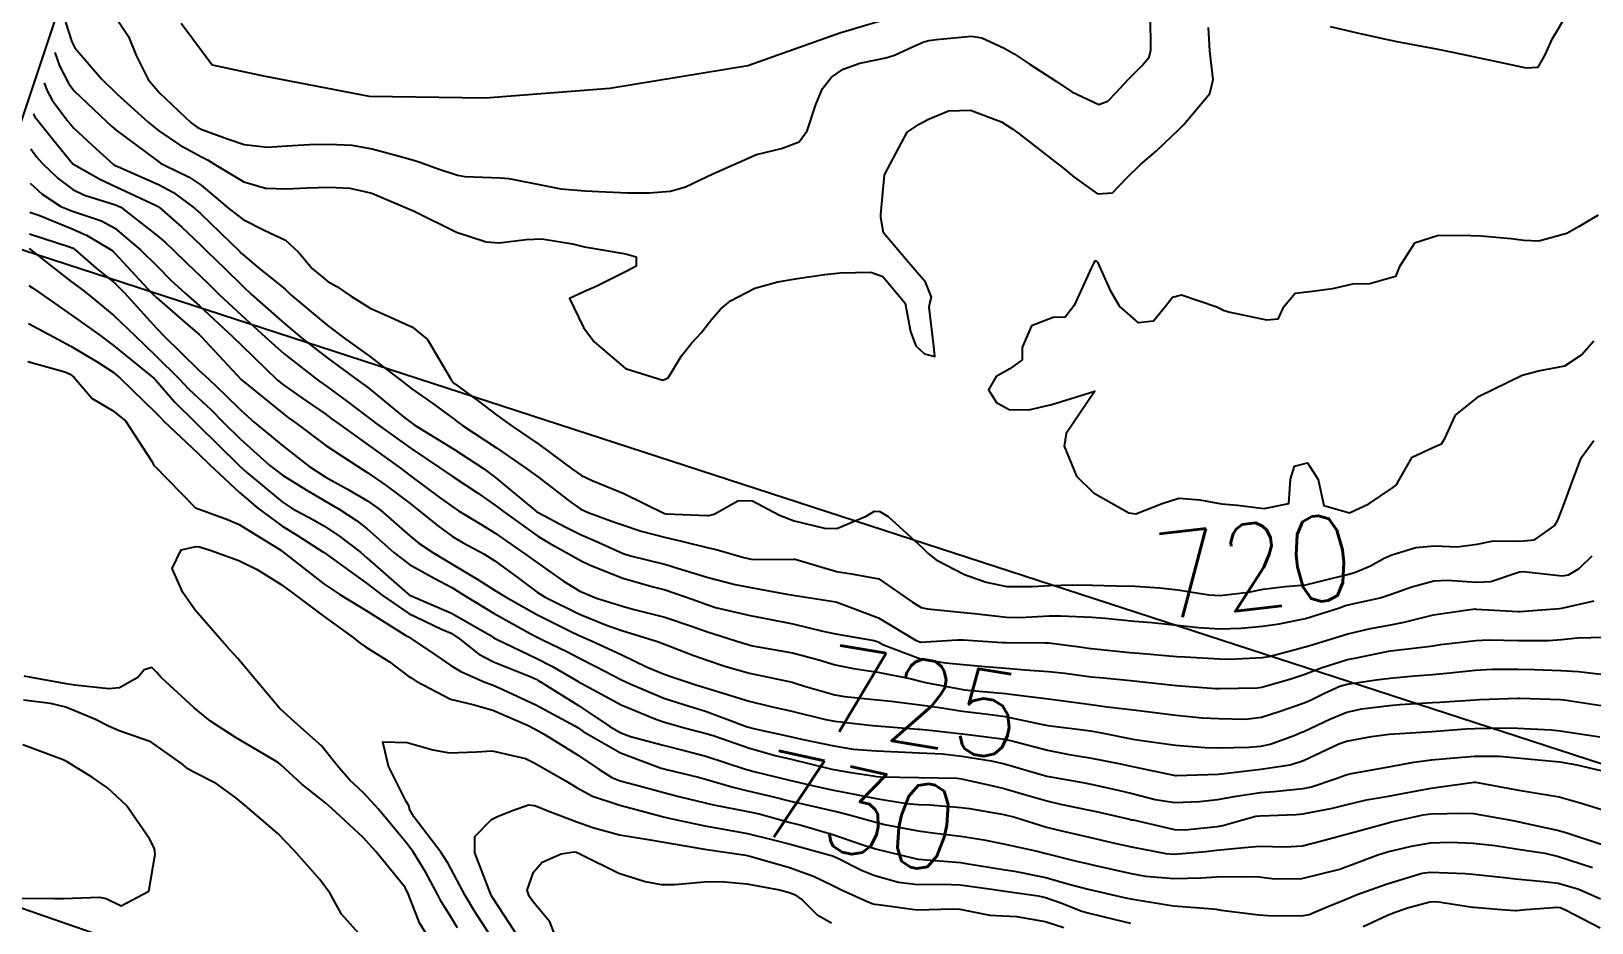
# Model space of a CAD drawing. Header units: metres. Extents: x 318500 to 325275, y 7408834 to 7428799.
# Drawn here: x 319986.2 to 320059.3, y 7414100.1 to 7414141.9 of the extents above; entities that cross this region are included whole.
import ezdxf
from ezdxf.enums import TextEntityAlignment as Align

# ---------------------------------------------------------------- set-up
doc = ezdxf.new("R2010")
doc.units = ezdxf.units.M
doc.header["$MEASUREMENT"] = 0
doc.linetypes.add('CONTINUO', pattern=[0])
for name, color, linetype in [('Area', 45, 'Continuous'), ('Cotas', 45, 'Continuous'), ('Curvas de Nivel 1m', 11, 'Continuous'), ('Curvas de Nivel 5m', 15, 'Continuous'), ('Hidrografia', 140, 'Continuous'), ('TEXTO', 45, 'Continuous'), ('Vias Secundárias', 230, 'Continuous')]:
    doc.layers.add(name, color=color, linetype=linetype)
doc.styles.add('Style-STANDARD', font='STANDARD.shx')

msp = doc.modelspace()

# ---------------------------------------------------------------- linework, layer by layer
at = {"layer": 'Area'}
msp.add_lwpolyline([(319985.634, 7414137.263), (319987.601, 7414143.16), (319988.574, 7414145.329), (319993.475, 7414162.437), (319996.646, 7414170.615), (319997.5, 7414173.434), (319998.367, 7414177.004), (320000.104, 7414182.432), (320000.922, 7414186.135), (320001.269, 7414188.563), (320002.923, 7414194.397), (320004.254, 7414198.055), (320005.618, 7414203.393), (320007.281, 7414208.82), (320007.573, 7414210.53), (320008.229, 7414212.103), (320009.087, 7414214.816), (320014.487, 7414232.705)], dxfattribs=at)
at = {"layer": 'Curvas de Nivel 1m', "flags": 128}
for points, elevation in [([(319987.81, 7414142.28), (319988.111, 7414141.353), (319988.252, 7414141.08), (319989.505, 7414139.621), (319990.22, 7414138.913), (319991.693, 7414137.595), (319992.196, 7414137.192), (319993.151, 7414136.537), (319994.184, 7414135.975), (319994.462, 7414135.835), (319994.924, 7414135.549), (319996.169, 7414134.795), (319997.181, 7414134.504), (319998.165, 7414134.478), (319999.141, 7414134.52), (320000.166, 7414134.545), (320001.131, 7414134.5), (320002.162, 7414134.261), (320004.15, 7414133.43), (320006.136, 7414132.438), (320007.525, 7414131.984), (320008.129, 7414131.94), (320009.395, 7414132.093), (320010.132, 7414132.127), (320011.566, 7414131.891), (320012.127, 7414131.762), (320013.975, 7414131.439), (320014.122, 7414131.419), (320014.557, 7414131.286), (320014.555, 7414130.846), (320014.113, 7414130.613), (320012.703, 7414129.908), (320012.103, 7414129.644), (320011.432, 7414129.33), (320012.08, 7414127.974), (320012.578, 7414127.312), (320014.051, 7414126.051), (320015.808, 7414125.508), (320016.045, 7414125.619), (320016.673, 7414126.649), (320017.167, 7414127.254), (320017.593, 7414127.732), (320018.087, 7414128.352), (320018.495, 7414128.833), (320018.964, 7414129.227), (320020.106, 7414129.823), (320021.185, 7414130.123), (320022.111, 7414130.273), (320023.395, 7414130.453), (320024.114, 7414130.532), (320025.539, 7414130.563), (320026.112, 7414130.366), (320027.148, 7414129.12), (320027.405, 7414127.792), (320027.649, 7414127.114), (320028.065, 7414126.745), (320028.542, 7414126.623), (320028.505, 7414127.103), (320028.282, 7414128.923), (320028.315, 7414129.107), (320028.393, 7414129.396), (320028.11, 7414130.106), (320027.232, 7414131.119), (320026.139, 7414132.416), (320026.009, 7414133.132), (320026.011, 7414133.273), (320026.18, 7414135.13), (320027.247, 7414137.12), (320027.812, 7414137.507), (320028.209, 7414137.721), (320029.189, 7414138.122), (320030.216, 7414138.148), (320031.664, 7414137.602), (320032.203, 7414137.262), (320032.49, 7414137.047), (320034.187, 7414135.737), (320034.589, 7414135.428), (320035.074, 7414135.017), (320036.168, 7414134.23), (320036.87, 7414134.289), (320037.543, 7414134.98), (320038.186, 7414135.609), (320038.912, 7414136.243), (320039.664, 7414136.955), (320039.947, 7414137.218), (320040.215, 7414137.478), (320041.434, 7414138.932), (320041.581, 7414139.588), (320041.423, 7414140.933), (320041.365, 7414142.027)], 719), ([(319990.267, 7414142.349), (319990.769, 7414141.605), (319991.131, 7414140.717), (319991.687, 7414139.595), (319992.221, 7414138.97), (319993.704, 7414137.567), (319993.987, 7414137.352), (319994.197, 7414137.25), (319995.45, 7414136.799), (319996.19, 7414136.546), (319997.279, 7414136.429), (319998.19, 7414136.481), (319999.241, 7414136.545), (320000.191, 7414136.566), (320001.235, 7414136.509), (320002.189, 7414136.348), (320003.682, 7414135.938), (320004.184, 7414135.796), (320004.468, 7414135.711), (320005.279, 7414135.414), (320006.176, 7414135.106), (320006.523, 7414135.047), (320008.174, 7414134.991), (320008.588, 7414134.952), (320010.169, 7414134.644), (320011.028, 7414134.476), (320012.166, 7414134.38), (320013.134, 7414134.337), (320014.165, 7414134.291), (320015.163, 7414134.282), (320016.166, 7414134.36), (320016.87, 7414134.559), (320018.179, 7414135.185), (320018.214, 7414135.205), (320018.287, 7414135.238), (320020.189, 7414136.079), (320021.36, 7414136.367), (320022.195, 7414136.671), (320022.568, 7414137.184), (320022.975, 7414138.422), (320023.279, 7414139.174), (320023.702, 7414139.704), (320024.244, 7414140.074), (320025.038, 7414140.358), (320026.252, 7414140.606), (320026.647, 7414140.733), (320027.502, 7414141.118), (320028.027, 7414141.348), (320028.263, 7414141.417), (320028.624, 7414141.465), (320030.265, 7414141.614), (320030.74, 7414141.548), (320031.797, 7414141.057), (320032.256, 7414140.791), (320032.967, 7414140.325), (320034.237, 7414139.492), (320034.957, 7414139.019), (320036.221, 7414138.414), (320036.644, 7414138.574), (320037.036, 7414138.988), (320037.614, 7414139.604), (320038.249, 7414140.225), (320038.583, 7414140.639), (320038.67, 7414140.966), (320038.65, 7414142.593)], 718), ([(320047.064, 7414142.072), (320048.274, 7414141.787), (320049.591, 7414141.499), (320050.268, 7414141.358), (320052.032, 7414141.023), (320052.263, 7414140.978), (320053.247, 7414140.775), (320054.257, 7414140.562), (320054.504, 7414140.509), (320056.251, 7414140.132), (320056.809, 7414140.167), (320057.123, 7414140.721), (320057.485, 7414141.505), (320058.198, 7414142.711)], 719), ([(319986.81, 7414139.43), (319986.934, 7414139.085), (319987.187, 7414138.628), (319987.93, 7414137.644), (319988.051, 7414137.495), (319988.197, 7414137.332), (319989.073, 7414136.511), (319990.06, 7414135.612), (319990.133, 7414135.565), (319990.179, 7414135.542), (319990.292, 7414135.495), (319992.166, 7414134.675), (319992.876, 7414134.295), (319993.867, 7414133.564), (319994.018, 7414133.432), (319994.146, 7414133.311), (319995.979, 7414131.532), (319996.052, 7414131.464), (319996.119, 7414131.398), (319996.844, 7414130.792), (319998.103, 7414129.779), (319998.238, 7414129.645), (319998.378, 7414129.506), (320000.079, 7414128.087), (320000.905, 7414127.467), (320002.058, 7414126.643), (320003.617, 7414125.434), (320004.037, 7414125.113), (320005.027, 7414124.413), (320006.023, 7414123.688), (320006.185, 7414123.561), (320006.423, 7414123.394), (320008.005, 7414122.338), (320009.433, 7414121.356), (320009.984, 7414120.95), (320011.487, 7414119.807), (320011.962, 7414119.476), (320012.301, 7414119.315), (320013.529, 7414118.869), (320013.954, 7414118.718), (320014.785, 7414118.449), (320015.949, 7414118.147), (320016.668, 7414117.98), (320017.944, 7414117.667), (320018.294, 7414117.585), (320019.594, 7414117.215), (320019.939, 7414117.13), (320020.027, 7414117.121), (320021.939, 7414117.135), (320022.004, 7414117.125), (320023.931, 7414116.546), (320024.642, 7414116.437), (320025.926, 7414116.217), (320027.502, 7414115.114), (320027.906, 7414114.866), (320028.208, 7414114.803), (320029.903, 7414114.64), (320030.391, 7414114.585), (320031.9, 7414114.415), (320032.542, 7414114.402), (320033.902, 7414114.473), (320034.454, 7414114.47), (320035.901, 7414114.409), (320036.526, 7414114.365), (320037.899, 7414114.231), (320038.704, 7414114.16), (320039.901, 7414114.039), (320040.893, 7414113.929), (320041.9, 7414113.873), (320042.896, 7414113.901), (320043.901, 7414113.995), (320044.677, 7414114.107), (320045.905, 7414114.348), (320047.509, 7414114.846), (320047.791, 7414114.963), (320047.912, 7414114.997), (320049.41, 7414115.326), (320049.92, 7414115.49), (320050.887, 7414115.839), (320051.93, 7414116.114), (320052.559, 7414116.152), (320053.929, 7414116.047), (320054.596, 7414116.084), (320055.937, 7414116.533), (320056.111, 7414116.555), (320057.935, 7414116.354), (320058.237, 7414116.404), (320058.73, 7414116.698), (320059.345, 7414117.294)], 721), ([(319986.31, 7414138), (319986.336, 7414137.933), (319986.384, 7414137.848), (319986.521, 7414137.665), (319987.268, 7414136.731), (319988.156, 7414135.64), (319989.454, 7414134.906), (319990.165, 7414134.582), (319992.04, 7414133.703), (319992.151, 7414133.65), (319992.191, 7414133.63), (319992.243, 7414133.589), (319993.249, 7414132.686), (319994.125, 7414131.865), (319994.441, 7414131.555), (319995.292, 7414130.722), (319996.104, 7414129.927), (319996.534, 7414129.526), (319998.08, 7414128.161), (319998.866, 7414127.498), (320000.056, 7414126.58), (320001.59, 7414125.457), (320001.85, 7414125.265), (320002.037, 7414125.12), (320003.656, 7414123.801), (320004.021, 7414123.514), (320004.068, 7414123.477), (320004.145, 7414123.428), (320006.003, 7414122.285), (320007.403, 7414121.379), (320007.984, 7414120.947), (320009.899, 7414119.351), (320009.96, 7414119.311), (320011.251, 7414118.629), (320011.95, 7414118.292), (320012.632, 7414117.995), (320013.941, 7414117.402), (320014.279, 7414117.287), (320015.934, 7414116.876), (320016.484, 7414116.709), (320017.925, 7414116.27), (320019.192, 7414115.95), (320019.919, 7414115.8), (320021.611, 7414115.497), (320021.914, 7414115.451), (320023.708, 7414115.163), (320023.91, 7414115.128), (320023.947, 7414115.122), (320025.899, 7414114.384), (320027.677, 7414113.318), (320027.882, 7414113.237), (320029.611, 7414113.357), (320029.884, 7414113.355), (320031.704, 7414113.231), (320031.883, 7414113.225), (320033.702, 7414113.213), (320033.883, 7414113.208), (320035.439, 7414113.007), (320035.834, 7414112.955), (320035.879, 7414112.946), (320037.673, 7414112.768), (320037.878, 7414112.749), (320038.121, 7414112.724), (320039.884, 7414112.581), (320040.276, 7414112.553), (320041.883, 7414112.457), (320042.346, 7414112.451), (320043.885, 7414112.528), (320044.192, 7414112.581), (320045.316, 7414112.876), (320045.772, 7414112.99), (320045.891, 7414113.019), (320046.111, 7414113.086), (320047.898, 7414113.636), (320048.959, 7414113.883), (320049.902, 7414114.051), (320050.526, 7414114.182), (320051.907, 7414114.517), (320053.514, 7414114.766), (320053.872, 7414114.8), (320053.911, 7414114.797), (320054.768, 7414114.747), (320055.858, 7414114.68), (320055.909, 7414114.678), (320055.96, 7414114.679), (320056.568, 7414114.723), (320057.805, 7414114.818), (320057.912, 7414114.833), (320059.429, 7414115.176)], 722), ([(319986.187, 7414136.35), (319986.48, 7414135.962), (319986.735, 7414135.662), (319987.467, 7414134.948), (319988.162, 7414134.44), (319988.707, 7414134.181), (319990.152, 7414133.73), (319990.405, 7414133.607), (319992.13, 7414132.272), (319992.496, 7414131.955), (319992.89, 7414131.578), (319993.517, 7414130.972), (319994.108, 7414130.406), (319994.543, 7414129.992), (319994.996, 7414129.547), (319996.085, 7414128.535), (319997.182, 7414127.519), (319998.059, 7414126.746), (319999.684, 7414125.485), (319999.895, 7414125.339), (320000.038, 7414125.237), (320001.054, 7414124.489), (320002.023, 7414123.748), (320002.413, 7414123.446), (320004.003, 7414122.317), (320005.358, 7414121.409), (320005.984, 7414120.993), (320007.126, 7414120.23), (320007.964, 7414119.651), (320008.341, 7414119.366), (320009.949, 7414118.206), (320010.484, 7414117.88), (320011.481, 7414117.327), (320011.936, 7414117.076), (320012.4, 7414116.846), (320013.924, 7414116.235), (320015.351, 7414115.843), (320015.916, 7414115.692), (320017.181, 7414115.251), (320017.906, 7414114.985), (320018.269, 7414114.871), (320019.899, 7414114.487), (320020.775, 7414114.323), (320021.894, 7414114.1), (320023.299, 7414113.759), (320023.887, 7414113.633), (320025.696, 7414113.32), (320025.882, 7414113.255), (320026.132, 7414113.127), (320027.873, 7414112.457), (320029.05, 7414112.271), (320029.871, 7414112.202), (320030.909, 7414112.103), (320031.87, 7414112.02), (320032.978, 7414111.93), (320033.868, 7414111.869), (320034.639, 7414111.79), (320035.866, 7414111.628), (320036.443, 7414111.569), (320037.865, 7414111.435), (320039.576, 7414111.239), (320039.864, 7414111.21), (320041.703, 7414111.081), (320041.862, 7414111.077), (320043.651, 7414111.105), (320043.864, 7414111.14), (320045.217, 7414111.529), (320045.873, 7414111.748), (320046.683, 7414112.053), (320047.884, 7414112.426), (320048.219, 7414112.501), (320049.723, 7414112.813), (320049.89, 7414112.837), (320051.648, 7414113.036), (320051.893, 7414113.075), (320052.242, 7414113.133), (320053.896, 7414113.33), (320054.49, 7414113.346), (320055.896, 7414113.325), (320057.287, 7414113.326), (320057.897, 7414113.373), (320058.653, 7414113.454), (320059.898, 7414113.477)], 723), ([(319986.166, 7414134.731), (319986.723, 7414134.226), (319987.594, 7414133.648), (319988.147, 7414133.421), (319989.501, 7414132.98), (319990.135, 7414132.63), (319991.347, 7414131.598), (319992.113, 7414130.846), (319992.741, 7414130.215), (319993.445, 7414129.57), (319994.091, 7414128.991), (319995.663, 7414127.536), (319996.064, 7414127.149), (319997.748, 7414125.513), (319998.038, 7414125.271), (319999.084, 7414124.547), (320000.024, 7414123.903), (320000.27, 7414123.724), (320000.616, 7414123.471), (320002.005, 7414122.472), (320003.447, 7414121.435), (320003.984, 7414121.04), (320005.383, 7414119.994), (320005.963, 7414119.578), (320006.232, 7414119.396), (320007.314, 7414118.74), (320007.95, 7414118.345), (320009.39, 7414117.355), (320009.934, 7414116.966), (320011.149, 7414116.104), (320011.915, 7414115.638), (320012.687, 7414115.308), (320013.905, 7414114.926), (320014.393, 7414114.794), (320015.897, 7414114.408), (320017.149, 7414113.993), (320017.887, 7414113.732), (320019.522, 7414113.215), (320019.797, 7414113.129), (320019.879, 7414113.106), (320020.008, 7414113.079), (320021.876, 7414112.75), (320023.114, 7414112.413), (320023.87, 7414112.184), (320024.733, 7414112.011), (320025.867, 7414111.845), (320027.449, 7414111.53), (320027.863, 7414111.415), (320028.114, 7414111.358), (320029.534, 7414111.085), (320029.859, 7414111.021), (320029.925, 7414111.013), (320031.857, 7414110.842), (320032.089, 7414110.815), (320033.853, 7414110.593), (320034.342, 7414110.533), (320035.85, 7414110.323), (320036.616, 7414110.221), (320037.847, 7414110.078), (320038.852, 7414109.953), (320039.843, 7414109.824), (320041.065, 7414109.708), (320041.841, 7414109.663), (320043.098, 7414109.644), (320043.843, 7414109.738), (320044.72, 7414110.008), (320045.853, 7414110.409), (320046.174, 7414110.546), (320046.806, 7414110.856), (320047.524, 7414111.186), (320047.867, 7414111.28), (320049.216, 7414111.474), (320049.871, 7414111.555), (320051.009, 7414111.663), (320051.874, 7414111.729), (320052.832, 7414111.819), (320053.878, 7414111.93), (320054.652, 7414111.975), (320055.879, 7414111.975), (320056.641, 7414111.96), (320057.878, 7414111.919), (320058.701, 7414111.874), (320059.876, 7414111.725)], 724), ([(320059.614, 7414133.233), (320058.732, 7414132.701), (320058.147, 7414132.375), (320056.841, 7414132.025), (320056.143, 7414132.058), (320055.541, 7414132.136), (320054.145, 7414132.249), (320053.651, 7414132.274), (320052.145, 7414132.291), (320051.014, 7414131.928), (320050.292, 7414130.808), (320050.256, 7414130.681), (320050.123, 7414130.362), (320048.918, 7414130.028), (320048.118, 7414130.011), (320047.179, 7414129.789), (320046.112, 7414129.647), (320045.418, 7414129.57), (320044.846, 7414128.883), (320044.611, 7414128.366), (320044.091, 7414128.32), (320042.318, 7414128.695), (320042.098, 7414128.764), (320041.756, 7414128.925), (320040.108, 7414129.486), (320039.682, 7414129.377), (320039.349, 7414128.958), (320038.783, 7414128.27), (320038.088, 7414128.194), (320037.195, 7414128.984), (320036.797, 7414129.68), (320036.196, 7414130.999), (320036.121, 7414131.08), (320036.044, 7414131.079), (320036, 7414131.002), (320035.868, 7414130.754), (320035.074, 7414129.015), (320034.655, 7414128.458), (320034.091, 7414128.441), (320033.076, 7414128.049), (320032.637, 7414127.044), (320032.641, 7414126.464), (320032.055, 7414126.037), (320031.418, 7414125.69), (320031.066, 7414125.065), (320031.435, 7414124.46), (320032.031, 7414124.142), (320032.954, 7414124.117), (320034.033, 7414124.366), (320036.04, 7414125), (320034.703, 7414123.02), (320034.609, 7414122.423), (320035.188, 7414121.012), (320035.978, 7414120.231), (320037.637, 7414119.303), (320037.964, 7414119.252), (320039.2, 7414119.736), (320039.98, 7414119.984), (320040.957, 7414119.912), (320041.978, 7414119.72), (320042.72, 7414119.652), (320043.976, 7414119.506), (320045.126, 7414119.731), (320045.209, 7414120.878), (320045.393, 7414121.482), (320046.002, 7414121.643), (320046.503, 7414120.862), (320046.77, 7414119.651), (320047.975, 7414119.308), (320048.879, 7414119.727), (320049.987, 7414120.464), (320050.18, 7414120.616), (320050.286, 7414120.807), (320050.906, 7414121.902), (320052.015, 7414122.425), (320052.275, 7414122.528), (320052.436, 7414122.784), (320052.941, 7414123.872), (320054.05, 7414124.76), (320056.06, 7414125.748), (320056.833, 7414125.952), (320058.065, 7414126.184), (320058.844, 7414126.698), (320059.414, 7414127.356)], 719), ([(319986.131, 7414132.372), (319988.005, 7414131.759), (319988.121, 7414131.71), (319988.172, 7414131.69), (319988.246, 7414131.638), (319989.248, 7414130.759), (319990.105, 7414130.07), (319990.587, 7414129.605), (319992.075, 7414127.947), (319992.427, 7414127.585), (319994.047, 7414126.003), (319994.528, 7414125.553), (319995.309, 7414124.817), (319996.026, 7414124.11), (319996.671, 7414123.523), (319998.004, 7414122.43), (319999.214, 7414121.492), (319999.983, 7414120.991), (320001.034, 7414120.404), (320001.966, 7414119.87), (320002.565, 7414119.444), (320003.948, 7414118.231), (320004.389, 7414117.868), (320005.074, 7414117.413), (320005.933, 7414116.904), (320007.128, 7414116.176), (320007.915, 7414115.687), (320008.427, 7414115.365), (320009.898, 7414114.537), (320011.452, 7414113.761), (320011.884, 7414113.563), (320012.455, 7414113.311), (320013.439, 7414112.86), (320013.874, 7414112.647), (320015.067, 7414112.079), (320015.865, 7414111.745), (320016.216, 7414111.617), (320017.345, 7414111.248), (320017.858, 7414111.091), (320018.068, 7414111.025), (320019.849, 7414110.481), (320020.8, 7414110.246), (320021.842, 7414110.018), (320023.358, 7414109.646), (320023.836, 7414109.546), (320025.623, 7414109.343), (320025.833, 7414109.329), (320027.766, 7414109.175), (320027.831, 7414109.17), (320028.457, 7414109.101), (320029.828, 7414108.952), (320029.969, 7414108.936), (320031.825, 7414108.695), (320032.274, 7414108.595), (320033.817, 7414108.187), (320034.841, 7414107.988), (320035.812, 7414107.828), (320037.244, 7414107.543), (320037.807, 7414107.428), (320039.741, 7414107.02), (320039.811, 7414107.007), (320039.868, 7414107.007), (320041.811, 7414107.067), (320041.973, 7414107.079), (320043.814, 7414107.296), (320045.192, 7414107.5), (320045.818, 7414107.701), (320047.466, 7414108.485), (320047.828, 7414108.614), (320049.003, 7414108.822), (320049.725, 7414108.918), (320049.832, 7414108.93), (320051.582, 7414109.045), (320051.834, 7414109.065), (320053.42, 7414109.182), (320053.837, 7414109.205), (320055.348, 7414109.227), (320055.837, 7414109.221), (320057.413, 7414109.138), (320057.836, 7414109.093), (320059.707, 7414108.806)], 726), ([(319986.12, 7414131.67), (319987.245, 7414130.787), (319988.105, 7414130.119), (319988.376, 7414129.909), (319988.749, 7414129.63), (319990.084, 7414128.543), (319991.072, 7414127.6), (319992.056, 7414126.653), (319993.145, 7414125.573), (319993.578, 7414125.109), (319994.031, 7414124.682), (319994.619, 7414124.144), (319995.207, 7414123.542), (319996.008, 7414122.746), (319997.39, 7414121.516), (319997.983, 7414121.062), (319999.092, 7414120.374), (319999.966, 7414119.867), (320000.638, 7414119.47), (320001.446, 7414118.949), (320001.951, 7414118.552), (320003.195, 7414117.437), (320003.932, 7414116.881), (320005.092, 7414116.243), (320005.916, 7414115.801), (320006.587, 7414115.39), (320007.898, 7414114.589), (320009.582, 7414113.655), (320009.882, 7414113.5), (320010.192, 7414113.345), (320011.334, 7414112.788), (320011.872, 7414112.507), (320012.661, 7414112.101), (320013.862, 7414111.484), (320014.265, 7414111.286), (320015.85, 7414110.621), (320016.781, 7414110.321), (320017.841, 7414110), (320019.757, 7414109.285), (320019.831, 7414109.26), (320020.051, 7414109.208), (320021.824, 7414108.814), (320022.297, 7414108.709), (320023.818, 7414108.388), (320024.725, 7414108.238), (320025.815, 7414108.149), (320026.83, 7414108.105), (320027.814, 7414108.068), (320028.897, 7414108.011), (320029.812, 7414107.91), (320031.184, 7414107.685), (320031.807, 7414107.548), (320033.577, 7414107.032), (320033.799, 7414106.975), (320035.473, 7414106.681), (320035.796, 7414106.618), (320037.135, 7414106.321), (320037.792, 7414106.162), (320038.874, 7414105.874), (320039.792, 7414105.743), (320040.949, 7414105.776), (320041.794, 7414105.882), (320042.666, 7414106.038), (320043.8, 7414106.201), (320044.431, 7414106.254), (320045.803, 7414106.393), (320046.195, 7414106.473), (320047.302, 7414106.848), (320047.812, 7414107.028), (320048.063, 7414107.087), (320049.816, 7414107.402), (320050.989, 7414107.628), (320051.819, 7414107.735), (320052.876, 7414107.83), (320053.821, 7414107.909), (320054.989, 7414107.91), (320055.821, 7414107.833), (320056.804, 7414107.736), (320057.819, 7414107.639), (320058.627, 7414107.507), (320059.815, 7414107.215)], 727), ([(319986.103, 7414129.942), (319986.275, 7414129.841), (319986.52, 7414129.664), (319988.084, 7414128.568), (319989.418, 7414127.62), (319990.063, 7414127.137), (319991.972, 7414125.591), (319992.039, 7414125.523), (319992.934, 7414124.481), (319993.875, 7414123.562), (319994.018, 7414123.426), (319995.937, 7414121.531), (319995.989, 7414121.483), (319996.318, 7414121.193), (319997.965, 7414119.815), (319998.443, 7414119.503), (319999.442, 7414118.975), (319999.952, 7414118.674), (320000.665, 7414118.187), (320001.633, 7414117.455), (320001.936, 7414117.198), (320003.698, 7414115.647), (320003.911, 7414115.466), (320003.985, 7414115.429), (320005.898, 7414114.608), (320007.673, 7414113.583), (320007.881, 7414113.453), (320008.041, 7414113.368), (320009.872, 7414112.5), (320010.637, 7414112.108), (320011.861, 7414111.38), (320011.899, 7414111.358), (320011.971, 7414111.318), (320013.845, 7414110.308), (320015.477, 7414109.632), (320015.834, 7414109.513), (320016.753, 7414109.256), (320017.826, 7414108.974), (320018.203, 7414108.856), (320019.816, 7414108.296), (320021.07, 7414107.939), (320021.809, 7414107.762), (320023.649, 7414107.315), (320023.802, 7414107.282), (320024.616, 7414107.148), (320025.648, 7414106.982), (320025.798, 7414106.957), (320025.995, 7414106.931), (320027.798, 7414106.91), (320029.593, 7414106.879), (320029.798, 7414106.85), (320031.254, 7414106.518), (320031.793, 7414106.392), (320032.7, 7414106.132), (320033.788, 7414105.811), (320034.428, 7414105.662), (320035.784, 7414105.381), (320036.099, 7414105.311), (320037.597, 7414104.973), (320037.779, 7414104.931), (320037.829, 7414104.92), (320039.773, 7414104.48), (320040.256, 7414104.46), (320041.775, 7414104.612), (320042.035, 7414104.657), (320042.909, 7414104.903), (320043.583, 7414105.092), (320043.783, 7414105.119), (320045.478, 7414105.179), (320045.785, 7414105.208), (320047.174, 7414105.465), (320047.792, 7414105.622), (320048.766, 7414105.855), (320049.798, 7414106.028), (320050.452, 7414106.152), (320051.804, 7414106.411), (320052.132, 7414106.458), (320053.809, 7414106.691), (320053.88, 7414106.688), (320055.804, 7414106.335), (320056.274, 7414106.255), (320057.799, 7414105.996), (320058.776, 7414105.715), (320059.791, 7414105.406)], 728), ([(319986.077, 7414128.164), (319987.049, 7414127.655), (319988.062, 7414127.103), (319989.304, 7414126.369), (319990.044, 7414125.881), (319990.377, 7414125.607), (319992.024, 7414124.012), (319992.23, 7414123.795), (319992.444, 7414123.584), (319993.998, 7414122.105), (319994.577, 7414121.551), (319995.971, 7414120.253), (319996.823, 7414119.521), (319997.952, 7414118.69), (319998.68, 7414118.232), (319999.873, 7414117.481), (319999.939, 7414117.438), (320000.066, 7414117.351), (320001.918, 7414116.014), (320002.652, 7414115.443), (320003.897, 7414114.59), (320005.435, 7414113.858), (320005.884, 7414113.659), (320006.281, 7414113.394), (320007.181, 7414112.689), (320007.87, 7414112.331), (320009.582, 7414111.634), (320009.862, 7414111.51), (320009.968, 7414111.455), (320010.152, 7414111.346), (320011.844, 7414110.284), (320013.322, 7414109.298), (320013.826, 7414109.005), (320014.281, 7414108.827), (320015.817, 7414108.42), (320016.92, 7414108.147), (320017.81, 7414107.902), (320019.726, 7414107.286), (320019.801, 7414107.263), (320020.004, 7414107.208), (320021.796, 7414106.766), (320023.086, 7414106.464), (320023.792, 7414106.319), (320024.775, 7414106.131), (320025.788, 7414105.927), (320027.212, 7414105.69), (320027.785, 7414105.65), (320028.314, 7414105.631), (320029.784, 7414105.507), (320030.163, 7414105.453), (320031.781, 7414105.172), (320032.297, 7414105.045), (320033.773, 7414104.588), (320034.359, 7414104.434), (320035.767, 7414104.112), (320036.901, 7414103.845), (320037.76, 7414103.658), (320039.36, 7414103.35), (320039.756, 7414103.324), (320041.235, 7414103.45), (320041.759, 7414103.502), (320043.03, 7414103.632), (320043.762, 7414103.697), (320044.974, 7414103.666), (320045.763, 7414103.715), (320046.679, 7414103.944), (320047.771, 7414104.236), (320048.24, 7414104.366), (320049.78, 7414104.784), (320049.802, 7414104.787), (320049.883, 7414104.809), (320051.421, 7414105.158), (320051.786, 7414105.203), (320053.313, 7414105.241), (320053.787, 7414105.216), (320055.622, 7414104.893), (320055.782, 7414104.858), (320056.404, 7414104.724), (320057.776, 7414104.423), (320058.156, 7414104.322), (320059.767, 7414103.786)], 729), ([(320006.176, 7414099.864), (320005.712, 7414100.632), (320005.42, 7414101.107), (320005.26, 7414101.407), (320004.694, 7414102.458), (320004.097, 7414103.425), (320003.757, 7414103.878), (320002.466, 7414105.443), (320001.787, 7414106.18), (320001.129, 7414106.796), (320000.549, 7414107.469), (319999.814, 7414108.384), (319998.563, 7414109.499), (319997.84, 7414110.161), (319996.686, 7414111.522), (319995.87, 7414112.499), (319995.381, 7414113.044), (319994.935, 7414113.544), (319993.898, 7414114.741), (319993.32, 7414115.569), (319992.81, 7414116.694), (319993.23, 7414117.571), (319993.942, 7414117.72), (319994.088, 7414117.704), (319994.599, 7414117.55), (319995.933, 7414117.074), (319996.799, 7414116.649), (319997.916, 7414115.939), (319998.511, 7414115.501), (319999.895, 7414114.47), (320001.29, 7414113.459), (320001.62, 7414113.196), (320001.876, 7414113.025), (320002.991, 7414112.317), (320003.862, 7414111.672), (320004.007, 7414111.573), (320004.242, 7414111.424), (320005.848, 7414110.569), (320006.896, 7414110.332), (320007.84, 7414110.06), (320009.458, 7414109.354), (320009.827, 7414109.167), (320010.236, 7414108.932), (320011.81, 7414107.967), (320012.799, 7414107.305), (320013.41, 7414106.909), (320013.795, 7414106.757), (320014.513, 7414106.563), (320015.789, 7414106.214), (320016.549, 7414106.02), (320017.785, 7414105.714), (320018.175, 7414105.626), (320019.781, 7414105.322), (320020.308, 7414105.205), (320021.774, 7414104.808), (320022.278, 7414104.677), (320023.766, 7414104.245), (320025.13, 7414103.769), (320025.757, 7414103.569), (320027.63, 7414103.111), (320027.75, 7414103.089), (320027.777, 7414103.083), (320029.748, 7414102.921), (320029.924, 7414102.901), (320031.743, 7414102.598), (320032.27, 7414102.517), (320033.738, 7414102.226), (320034.827, 7414101.92), (320035.73, 7414101.671), (320037.409, 7414101.29), (320037.724, 7414101.227), (320039.334, 7414100.954), (320039.72, 7414100.906), (320041.566, 7414100.761), (320041.727, 7414100.737), (320041.954, 7414100.689), (320043.724, 7414100.473), (320044.166, 7414100.443), (320045.723, 7414100.424), (320046.089, 7414100.5), (320046.926, 7414100.852), (320047.733, 7414101.185), (320048.328, 7414101.424), (320049.741, 7414101.933), (320051.382, 7414102.43), (320051.747, 7414102.479), (320053.4, 7414102.419), (320053.746, 7414102.383), (320055.227, 7414102.22), (320055.744, 7414102.163), (320057.068, 7414102.041), (320057.743, 7414101.962), (320058.723, 7414101.679), (320059.735, 7414101.219)], 731), ([(320001.7, 7414099.45), (320000.748, 7414100.503), (320000.208, 7414101.473), (319999.73, 7414102.136), (319998.51, 7414103.499), (319997.762, 7414104.287), (319996.334, 7414105.524), (319995.784, 7414105.978), (319994.875, 7414106.628), (319993.796, 7414107.172), (319993.551, 7414107.317), (319993.253, 7414107.568), (319991.815, 7414108.57), (319990.328, 7414109.1), (319989.825, 7414109.305), (319989.228, 7414109.619), (319987.838, 7414110.204), (319987.12, 7414110.371), (319985.843, 7414110.536)], 729), ([(320007.702, 7414099.534), (320006.975, 7414100.644), (320006.547, 7414101.388), (320005.742, 7414102.883), (320005.402, 7414103.405), (320004.14, 7414105.059), (320003.926, 7414105.428), (320003.912, 7414105.558), (320003.784, 7414105.789), (320002.955, 7414107.438), (320002.686, 7414108.572), (320003.817, 7414108.546), (320005.024, 7414108.2), (320005.81, 7414108.065), (320007.079, 7414108.113), (320007.812, 7414108.154), (320009.37, 7414107.791), (320009.803, 7414107.581), (320010.216, 7414107.344), (320011.227, 7414106.761), (320011.791, 7414106.419), (320012.513, 7414106.035), (320013.783, 7414105.609), (320015.022, 7414105.278), (320015.777, 7414105.077), (320016.025, 7414105.017), (320017.771, 7414104.65), (320018.474, 7414104.525), (320019.766, 7414104.282), (320020.967, 7414103.993), (320021.759, 7414103.78), (320023.643, 7414103.27), (320023.751, 7414103.239), (320023.938, 7414103.157), (320025.147, 7414102.545), (320025.738, 7414102.312), (320026.843, 7414102.009), (320027.732, 7414101.893), (320028.91, 7414101.915), (320029.732, 7414101.884), (320031.088, 7414101.701), (320031.728, 7414101.606), (320033.388, 7414101.37), (320033.724, 7414101.294), (320034.494, 7414101.018), (320035.378, 7414100.666), (320035.716, 7414100.563), (320036.993, 7414100.261), (320037.711, 7414100.082)], 732), ([(319985.716, 7414101.264), (319987.31, 7414101.24), (319987.716, 7414101.236), (319989.408, 7414101.305), (319989.716, 7414101.235), (319990.418, 7414100.898), (319991.72, 7414101.59), (319992.013, 7414103.319), (319991.981, 7414103.587), (319991.757, 7414104.038), (319990.679, 7414105.601), (319989.788, 7414106.424), (319989.087, 7414106.914), (319987.897, 7414107.639), (319987.801, 7414107.688), (319987.714, 7414107.728), (319985.811, 7414108.43)], 728), ([(320009.084, 7414099.356), (320007.852, 7414101.236), (320007.77, 7414101.369), (320007.721, 7414101.47), (320006.986, 7414103.381), (320006.998, 7414104.145), (320007.774, 7414104.945), (320008.058, 7414105.085), (320008.755, 7414105.36), (320009.503, 7414105.632), (320009.783, 7414105.603), (320009.963, 7414105.529), (320010.407, 7414105.341), (320011.773, 7414104.832), (320012.514, 7414104.564), (320013.764, 7414104.219), (320015.022, 7414104.016), (320015.759, 7414103.89), (320017.394, 7414103.607), (320017.755, 7414103.549), (320019.691, 7414103.27), (320019.751, 7414103.259), (320019.945, 7414103.208), (320021.742, 7414102.686), (320022.856, 7414102.292), (320023.731, 7414101.861), (320024.2, 7414101.626), (320025.31, 7414101.136), (320025.601, 7414101.014), (320025.719, 7414100.984), (320025.888, 7414100.958), (320027.716, 7414100.717), (320029.391, 7414100.76), (320029.717, 7414100.743), (320031.123, 7414100.468), (320031.714, 7414100.424), (320032.363, 7414100.394), (320033.711, 7414100.162), (320034.582, 7414099.89)], 733), ([(320010.813, 7414099.333), (320010.513, 7414100.143), (320009.718, 7414101.103), (320009.541, 7414101.352), (320009.439, 7414101.638), (320009.737, 7414102.47), (320010.15, 7414102.937), (320011.039, 7414103.331), (320011.646, 7414103.427), (320011.751, 7414103.404), (320011.944, 7414103.317), (320013.737, 7414102.423), (320014.976, 7414102.033), (320015.73, 7414101.904), (320016.369, 7414101.9), (320017.732, 7414102.024), (320018.539, 7414102.035), (320019.731, 7414101.929), (320021.27, 7414101.651), (320021.725, 7414101.527), (320021.972, 7414101.434), (320022.329, 7414101.181), (320023.027, 7414100.484), (320023.709, 7414100.105)], 734), ([(320048.607, 7414099.936), (320049.725, 7414100.444), (320049.982, 7414100.551), (320050.69, 7414100.8), (320051.733, 7414101.082), (320052.044, 7414101.097), (320053.731, 7414100.839), (320053.803, 7414100.831), (320054.887, 7414100.743), (320055.729, 7414100.68), (320055.778, 7414100.681), (320056.232, 7414100.725), (320057.731, 7414100.839), (320057.841, 7414100.819), (320058.087, 7414100.705), (320059.718, 7414099.862)], 732)]:
    msp.add_lwpolyline(points, dxfattribs=dict(at, elevation=elevation))
at = {"layer": 'Curvas de Nivel 5m', "flags": 128}
for points, elevation in [([(319987.31, 7414140.85), (319987.532, 7414140.237), (319987.967, 7414139.385), (319988.221, 7414139.064), (319989.744, 7414137.617), (319989.982, 7414137.398), (319990.196, 7414137.218), (319991.637, 7414136.144), (319992.181, 7414135.736), (319992.268, 7414135.676), (319992.447, 7414135.586), (319993.617, 7414135.014), (319994.166, 7414134.649), (319995.483, 7414133.54), (319996.143, 7414133.038), (319997.118, 7414132.538), (319998.128, 7414132.063), (319998.736, 7414131.501), (319999.365, 7414130.743), (320000.106, 7414130.126), (320000.525, 7414129.894), (320001.171, 7414129.464), (320002.091, 7414128.879), (320003.08, 7414128.445), (320004.079, 7414128.001), (320004.775, 7414127.419), (320005.861, 7414125.585), (320005.977, 7414125.401), (320006.011, 7414125.371), (320006.039, 7414125.35), (320007.17, 7414124.522), (320008.025, 7414123.867), (320008.745, 7414123.363), (320010.007, 7414122.507), (320011.579, 7414121.326), (320011.986, 7414121.046), (320012.486, 7414120.809), (320013.974, 7414120.208), (320015.879, 7414119.271), (320015.96, 7414119.25), (320017.892, 7414119.173), (320017.959, 7414119.174), (320018.203, 7414119.236), (320019.32, 7414119.87), (320019.97, 7414119.881), (320021.266, 7414119.197), (320021.957, 7414118.931), (320023.368, 7414118.582), (320023.954, 7414118.572), (320025.325, 7414119.14), (320025.721, 7414119.376), (320025.964, 7414119.367), (320026.362, 7414119.126), (320027.946, 7414117.673), (320028.229, 7414117.392), (320028.599, 7414117.1), (320029.93, 7414116.409), (320030.942, 7414116.048), (320031.922, 7414115.847), (320033.114, 7414115.847), (320033.923, 7414115.901), (320035.013, 7414115.924), (320035.924, 7414115.911), (320037.026, 7414115.881), (320037.923, 7414115.859), (320039.085, 7414115.796), (320039.921, 7414115.701), (320041.38, 7414115.466), (320041.918, 7414115.434), (320043.235, 7414115.585), (320043.923, 7414115.728), (320044.958, 7414115.846), (320045.926, 7414115.926), (320046.675, 7414116.113), (320047.934, 7414116.435), (320048.249, 7414116.522), (320048.954, 7414116.825), (320049.59, 7414117.171), (320049.948, 7414117.33), (320051.078, 7414117.673), (320051.955, 7414117.758), (320053.015, 7414117.713), (320053.956, 7414117.833), (320054.719, 7414117.988), (320055.959, 7414117.976), (320056.645, 7414118.038), (320057.59, 7414118.714), (320057.731, 7414118.954), (320057.979, 7414119.6), (320058.386, 7414120.704), (320058.822, 7414121.883), (320059.42, 7414122.689)], 720), ([(319986.146, 7414133.385), (319986.566, 7414133.241), (319988.134, 7414132.595), (319988.803, 7414132.303), (319989.952, 7414131.613), (319990.048, 7414131.54), (319990.119, 7414131.472), (319991.865, 7414129.592), (319992.097, 7414129.361), (319993.541, 7414128.105), (319994.071, 7414127.654), (319994.166, 7414127.559), (319996.04, 7414125.549), (319996.061, 7414125.53), (319998.024, 7414123.94), (319998.271, 7414123.754), (319998.62, 7414123.501), (320000.005, 7414122.456), (320001.544, 7414121.457), (320001.986, 7414121.178), (320002.832, 7414120.587), (320003.965, 7414119.739), (320004.36, 7414119.424), (320005.243, 7414118.701), (320005.948, 7414118.2), (320006.451, 7414117.898), (320007.413, 7414117.378), (320007.935, 7414117.059), (320009.039, 7414116.243), (320009.913, 7414115.582), (320010.288, 7414115.344), (320011.899, 7414114.557), (320013.157, 7414114.035), (320013.887, 7414113.788), (320015.547, 7414113.273), (320015.879, 7414113.152), (320017.246, 7414112.622), (320017.872, 7414112.402), (320018.755, 7414112.112), (320019.866, 7414111.789), (320021.641, 7414111.413), (320021.862, 7414111.37), (320022.003, 7414111.33), (320022.444, 7414111.181), (320023.854, 7414110.778), (320024.309, 7414110.697), (320025.851, 7414110.544), (320026.5, 7414110.474), (320027.848, 7414110.309), (320028.764, 7414110.179), (320029.844, 7414110.014), (320031.027, 7414109.877), (320031.841, 7414109.759), (320033.451, 7414109.419), (320033.835, 7414109.348), (320035.731, 7414109.102), (320035.831, 7414109.085), (320036.346, 7414108.992), (320037.826, 7414108.708), (320038.14, 7414108.654), (320039.825, 7414108.426), (320041.207, 7414108.313), (320041.824, 7414108.302), (320043.256, 7414108.33), (320043.825, 7414108.372), (320044.249, 7414108.462), (320045.374, 7414108.875), (320045.695, 7414109.009), (320045.833, 7414109.066), (320047.05, 7414109.643), (320047.847, 7414109.968), (320048.552, 7414110.127), (320049.852, 7414110.281), (320050.336, 7414110.322), (320051.854, 7414110.415), (320052.203, 7414110.437), (320053.857, 7414110.542), (320054.061, 7414110.553), (320055.858, 7414110.629), (320055.961, 7414110.626), (320057.858, 7414110.556), (320058.022, 7414110.543), (320059.854, 7414110.256)], 725), ([(319986.051, 7414126.388), (319987.78, 7414125.907), (319988.042, 7414125.792), (319988.221, 7414125.637), (319989.058, 7414124.653), (319990.025, 7414124.097), (319990.625, 7414123.604), (319991.843, 7414121.741), (319991.925, 7414121.591), (319991.989, 7414121.498), (319993.869, 7414119.561), (319993.924, 7414119.524), (319993.96, 7414119.515), (319995.412, 7414118.995), (319995.952, 7414118.749), (319997.904, 7414117.547), (319997.94, 7414117.524), (319999.917, 7414115.978), (320000.675, 7414115.469), (320001.899, 7414114.728), (320003.721, 7414113.593), (320003.881, 7414113.493), (320003.981, 7414113.428), (320005.122, 7414112.661), (320005.868, 7414112.157), (320006.343, 7414111.871), (320007.468, 7414111.376), (320007.858, 7414111.229), (320008.096, 7414111.128), (320009.844, 7414110.311), (320011.676, 7414109.322), (320011.829, 7414109.231), (320012.074, 7414109.069), (320013.812, 7414108.064), (320015.73, 7414107.341), (320015.801, 7414107.324), (320016.037, 7414107.266), (320017.477, 7414106.925), (320017.796, 7414106.834), (320019.034, 7414106.463), (320019.791, 7414106.28), (320020.988, 7414105.998), (320021.786, 7414105.8), (320022.286, 7414105.684), (320023.782, 7414105.349), (320023.936, 7414105.312), (320024.592, 7414105.148), (320025.775, 7414104.816), (320026.185, 7414104.714), (320027.769, 7414104.406), (320028.565, 7414104.301), (320029.766, 7414104.164), (320030.844, 7414103.983), (320031.761, 7414103.8), (320033.332, 7414103.458), (320033.755, 7414103.351), (320035.115, 7414103.01), (320035.748, 7414102.859), (320035.926, 7414102.818), (320037.742, 7414102.417), (320038.411, 7414102.292), (320039.738, 7414102.18), (320041.026, 7414102.217), (320041.743, 7414102.252), (320043.124, 7414102.279), (320043.744, 7414102.254), (320044.456, 7414102.17), (320045.743, 7414102.176), (320047.517, 7414102.613), (320047.749, 7414102.705), (320048.089, 7414102.835), (320049.293, 7414103.281), (320049.759, 7414103.42), (320050.87, 7414103.693), (320051.766, 7414103.848), (320052.667, 7414103.876), (320053.766, 7414103.825), (320054.791, 7414103.719), (320055.763, 7414103.57), (320057.115, 7414103.361), (320057.758, 7414103.214), (320059.354, 7414102.686)], 730), ([(320004.824, 7414099.413), (320004.397, 7414100.109), (320003.893, 7414101.427), (320003.725, 7414101.749), (320002.35, 7414103.444), (320001.76, 7414104.096), (320000.278, 7414105.473), (320000.009, 7414105.704), (319999.784, 7414105.89), (319998.888, 7414106.591), (319997.905, 7414107.508), (319997.801, 7414107.593), (319997.595, 7414107.72), (319995.818, 7414108.759), (319994.611, 7414109.548), (319993.839, 7414110.168), (319992.293, 7414111.584), (319992.097, 7414111.822), (319991.865, 7414112.06), (319991.506, 7414111.951), (319991.2, 7414111.597), (319990.353, 7414111.105), (319989.852, 7414111.058), (319988.255, 7414111.233), (319987.855, 7414111.301), (319985.884, 7414111.646)], 730)]:
    msp.add_lwpolyline(points, dxfattribs=dict(at, elevation=elevation))
at = {"layer": 'Hidrografia'}
msp.add_lwpolyline([(319993.234, 7414142.233), (319994.69, 7414140.272), (319997.097, 7414139.766), (320002.036, 7414138.817), (320007.494, 7414138.735), (320013.321, 7414139.178), (320019.78, 7414140.253), (320024.086, 7414141.771), (320032.298, 7414144.222)], dxfattribs=at)
at = {"layer": 'TEXTO', "linetype": 'CONTINUO'}
msp.add_polyline3d([(320177.949, 7414069.108, 0), (319958.792, 7414140.388, 0)], dxfattribs=at)
at = {"layer": 'Vias Secundárias'}
msp.add_lwpolyline([(320080.411, 7414054.142), (320020.344, 7414072.534), (320006.032, 7414081.786), (319994.413, 7414097.769), (319984.329, 7414101.272), (319974.991, 7414099.847)], dxfattribs=at)

# ---------------------------------------------------------------- texts
at = {"layer": 'Cotas', "style": 'Style-STANDARD'}
for s, rotation, p in [('720', 6.49876, (320043.484, 7414116.804, 720)), ('725', 350.41506, (320027.94, 7414110.417, 725)), ('730', 347.63957, (320024.931, 7414105.298, 730))]:
    msp.add_text(s, height=4, rotation=rotation, dxfattribs=at).set_placement(p, align=Align.MIDDLE_CENTER)

doc.saveas('drawing.dxf')
